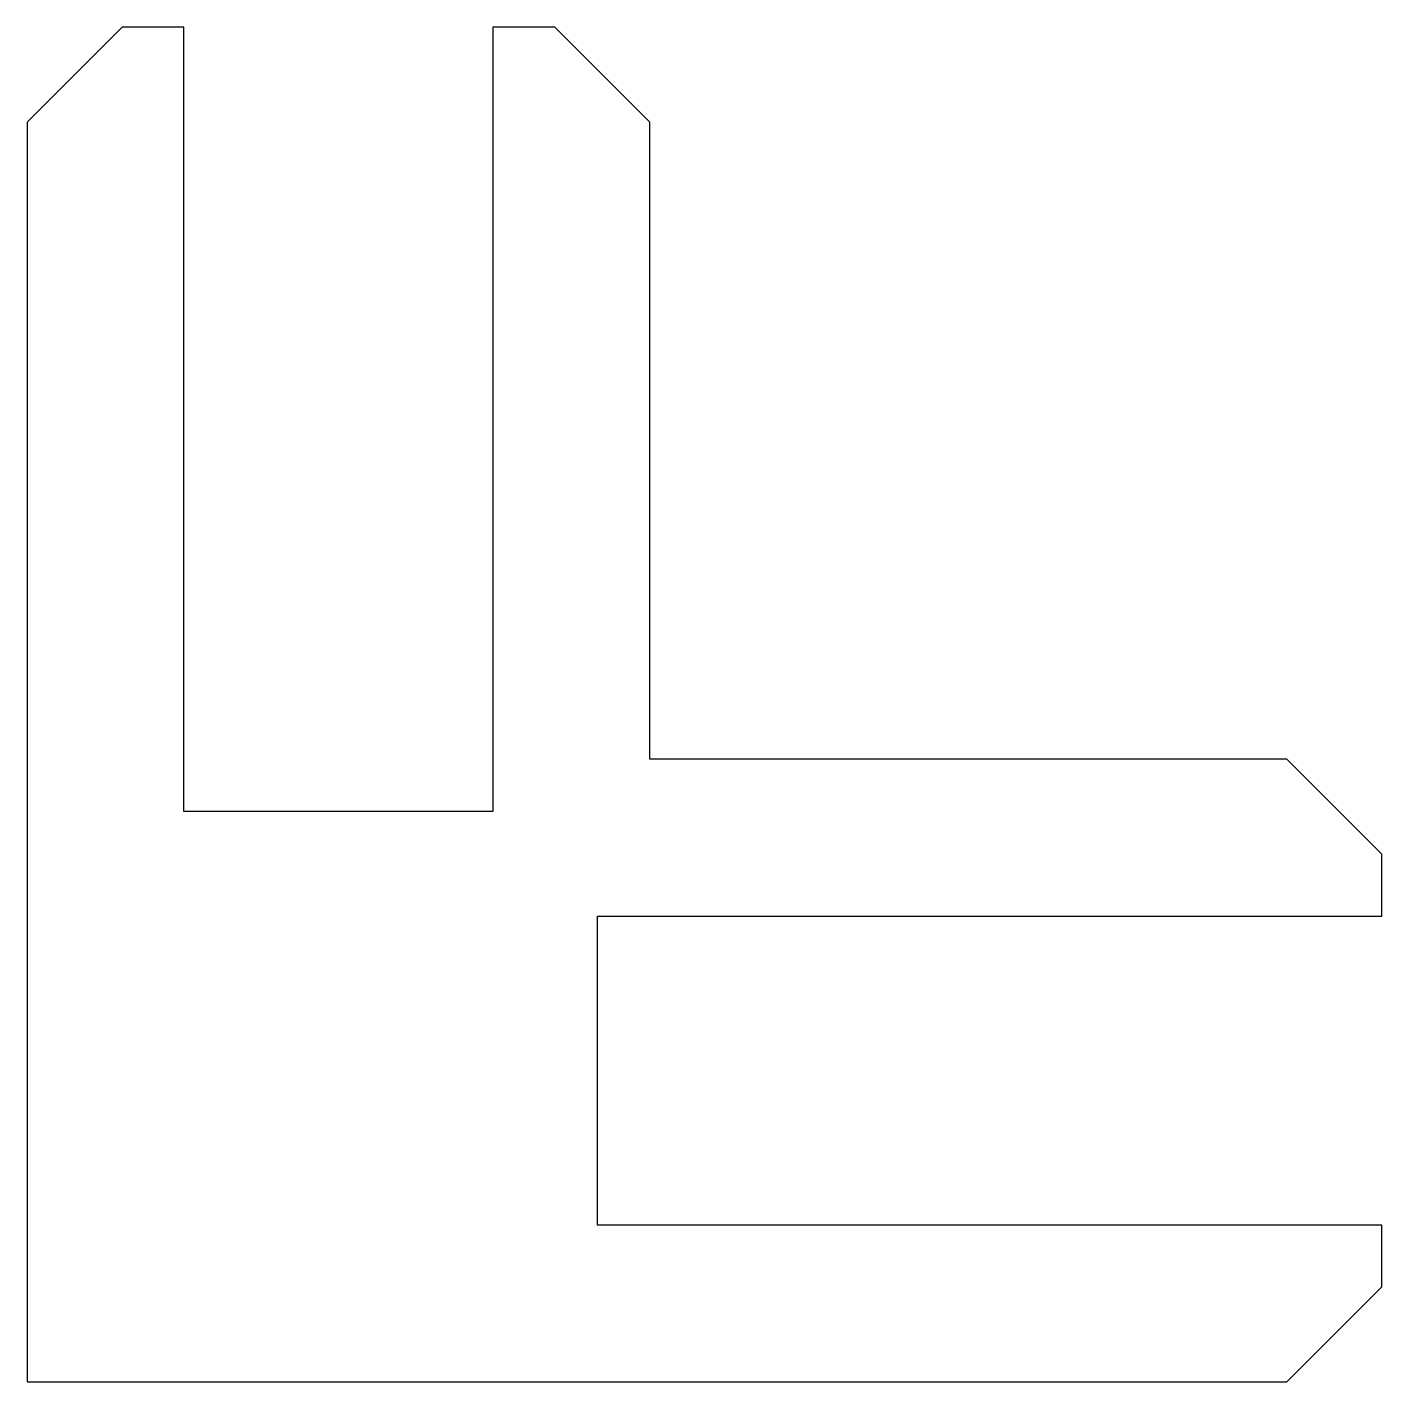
# Model space of a CAD drawing. Extents: x 242.5 to 271, y 230.4 to 258.9.
import ezdxf

# ---------------------------------------------------------------- set-up
doc = ezdxf.new("R2010")
doc.units = 0
doc.layers.add('ANA', color=220, linetype='CONTINUOUS')

msp = doc.modelspace()

# ---------------------------------------------------------------- linework, layer by layer
at = {"layer": 'ANA'}
msp.add_lwpolyline([(242.505, 230.385), (269.005, 230.385), (271.005, 232.385), (271.005, 233.685), (254.505, 233.685), (254.505, 240.185), (271.005, 240.185), (271.005, 241.485), (269.005, 243.485), (255.605, 243.485), (255.605, 243.585), (255.605, 256.885), (253.605, 258.885), (252.305, 258.885), (252.305, 242.385), (245.805, 242.385), (245.805, 258.885), (244.505, 258.885), (242.505, 256.885)], close=True, dxfattribs=at)

doc.saveas('drawing.dxf')
